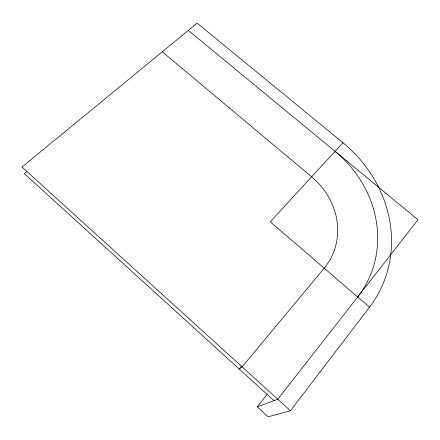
<?xml version="1.0" encoding="UTF-8"?>
<svg xmlns="http://www.w3.org/2000/svg" width="440" height="440" viewBox="0 0 440 440"><rect width="100%" height="100%" fill="white"/><g stroke="black" fill="none" stroke-linecap="round" stroke-linejoin="round"><path stroke-width="0.66" d="M290.444 410.751L369.556 307.153A128.15 116.573 32 0 0 342.969 142.747L197.159 23.161L22 167.041L290.444 410.751L268.131 416.84L257.224 406.857L267.443 393.971M241.863 365.866L239.223 369.034L242.105 366.861L324.198 268.169A70.296 63.789 31.8 0 0 311.652 176.814L162.283 51.81M342.969 142.747L270.276 221.821L369.556 307.153M26.95 171.441L24.31 173.63L273.999 400.653M257.224 406.857L277.783 399.256L418 219.731L188.337 30.404M335.055 151.355A113.108 102.806 31.9 0 1 357.687 296.951"/></g></svg>
